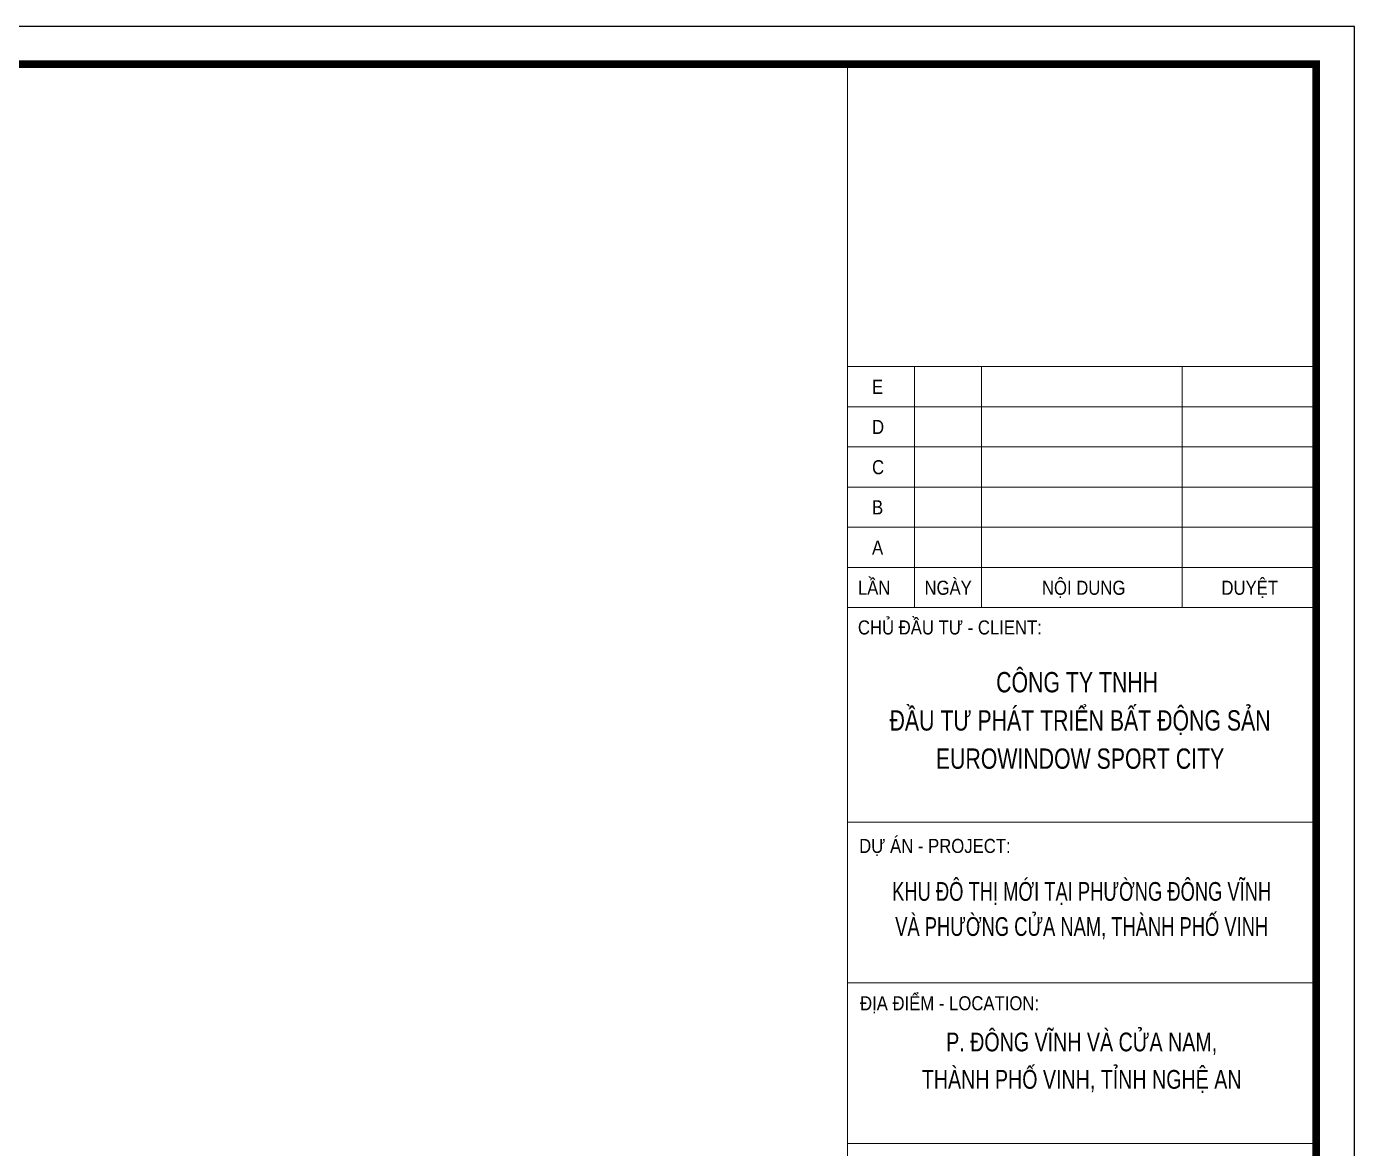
# Model space of a CAD drawing. Header units: millimetres. Extents: x -61033 to -19033, y 94931 to 124631.
# Drawn here: x -36408 to -19033, y 109956 to 124631 of the extents above; entities that cross this region are included whole.
import ezdxf
from ezdxf.enums import TextEntityAlignment as Align

# ---------------------------------------------------------------- set-up
doc = ezdxf.new("R2010")
doc.units = ezdxf.units.MM
doc.header["$MEASUREMENT"] = 0
for name, color, linetype, lineweight in [('CNC030__', 41, 'Continuous', 25), ('Xref khung ten  A3 TKCS$0$A-KY HIEU', 34, 'Continuous', 20), ('Xref khung ten  A3 TKCS$0$A-TEXT', 9, 'Continuous', 18)]:
    doc.layers.add(name, color=color, linetype=linetype, lineweight=lineweight)
doc.styles.add('Xref khung ten  A3 TKCS$0$ARIAL', font='arial.ttf')

# ---------------------------------------------------------------- blocks, each defined once
blk = doc.blocks.new('Xref khung ten  A3 TKCS')
at = {"layer": 'Defpoints', "color": 125}
blk.add_lwpolyline([(-57730.37, -13938.76), (-57310.37, -13938.76), (-57310.37, -13641.76), (-57730.37, -13641.76)], close=True, dxfattribs=at)
at = {"layer": 'Xref khung ten  A3 TKCS$0$A-KY HIEU', "color": 0}
for p, q in [((-57376.7, -13646.66), (-57376.7, -13933.85)), ((-57376.7, -13686.23), (-57315.38, -13686.23)), ((-57367.94, -13686.23), (-57367.94, -13717.76)), ((-57359.18, -13686.23), (-57359.18, -13717.76)), ((-57332.9, -13686.23), (-57332.9, -13717.76)), ((-57376.7, -13691.48), (-57315.38, -13691.48)), ((-57376.7, -13696.74), (-57315.38, -13696.74)), ((-57376.7, -13702), (-57315.38, -13702)), ((-57376.7, -13707.25), (-57315.38, -13707.25)), ((-57376.7, -13712.51), (-57315.38, -13712.51)), ((-57376.7, -13717.76), (-57315.38, -13717.76)), ((-57376.7, -13745.8), (-57315.38, -13745.8)), ((-57376.7, -13766.82), (-57315.38, -13766.82)), ((-57376.7, -13766.82), (-57315.38, -13766.82)), ((-57376.7, -13787.85), (-57315.38, -13787.85))]:
    blk.add_line(p, q, dxfattribs=at)
at = {"layer": 'Xref khung ten  A3 TKCS$0$A-KY HIEU', "color": 0, "const_width": 1.02}
blk.add_lwpolyline([(-57716.02, -13933.85), (-57716.02, -13646.66), (-57315.38, -13646.66), (-57315.38, -13933.85)], close=True, dxfattribs=at)
at = {"layer": 'Xref khung ten  A3 TKCS$0$A-TEXT', "style": 'Xref khung ten  A3 TKCS$0$ARIAL', "width": 0.85}
for s, height, p in [('E', 1.84, (-57373.49, -13689.8)), ('D', 1.84, (-57373.49, -13695.05)), ('C', 1.84, (-57373.49, -13700.31)), ('B', 1.84, (-57373.49, -13705.56)), ('A', 1.84, (-57373.49, -13710.82)), ('LẦN', 1.84, (-57375.34, -13716.08)), ('NGÀY', 1.84, (-57366.63, -13716.08)), ('NỘI DUNG', 1.84, (-57351.26, -13716.08)), ('DUYỆT', 1.84, (-57327.77, -13716.08)), ('CHỦ ĐẦU TƯ - CLIENT:', 1.8397, (-57375.34, -13721.27))]:
    blk.add_text(s, height=height, dxfattribs=at).set_placement(p)
at = {"layer": 'Xref khung ten  A3 TKCS$0$A-TEXT', "style": 'Xref khung ten  A3 TKCS$0$ARIAL'}
for s, height, width, p in [('CÔNG TY TNHH ', 2.6573, 0.75, (-57346.27, -13728.84)), ('ĐẦU TƯ PHÁT TRIỂN BẤT ĐỘNG SẢN', 2.6573, 0.75, (-57346.27, -13733.84)), ('EUROWINDOW SPORT CITY', 2.6573, 0.75, (-57346.27, -13738.84)), ('KHU ĐÔ THỊ MỚI TẠI PHƯỜNG ĐÔNG VĨNH', 2.4529, 0.7, (-57346.06, -13756.11)), ('VÀ PHƯỜNG CỬA NAM, THÀNH PHỐ VINH', 2.4529, 0.7, (-57346.06, -13760.7)), ('P. ĐÔNG VĨNH VÀ CỬA NAM,', 2.4529, 0.75, (-57346.06, -13775.8)), ('THÀNH PHỐ VINH, TỈNH NGHỆ AN', 2.4529, 0.75, (-57346.06, -13780.69))]:
    blk.add_text(s, height=height, dxfattribs=dict(at, width=width)).set_placement(p, align=Align.CENTER)
at = {"layer": 'Xref khung ten  A3 TKCS$0$A-TEXT', "style": 'Xref khung ten  A3 TKCS$0$ARIAL', "width": 0.85}
for s, p in [('DỰ ÁN - PROJECT:', (-57375.18, -13748.93)), ('ĐỊA ĐIỂM - LOCATION:', (-57375.06, -13769.51))]:
    blk.add_text(s, height=1.8397, dxfattribs=at).set_placement(p, align=Align.MIDDLE_LEFT)

msp = doc.modelspace()

# ---------------------------------------------------------------- block references
at = {"layer": 'CNC030__', "xscale": 100, "yscale": 100, "zscale": 100}
msp.add_blockref('Xref khung ten  A3 TKCS', (5712004, 1488806), dxfattribs=at)

doc.saveas('drawing.dxf')
